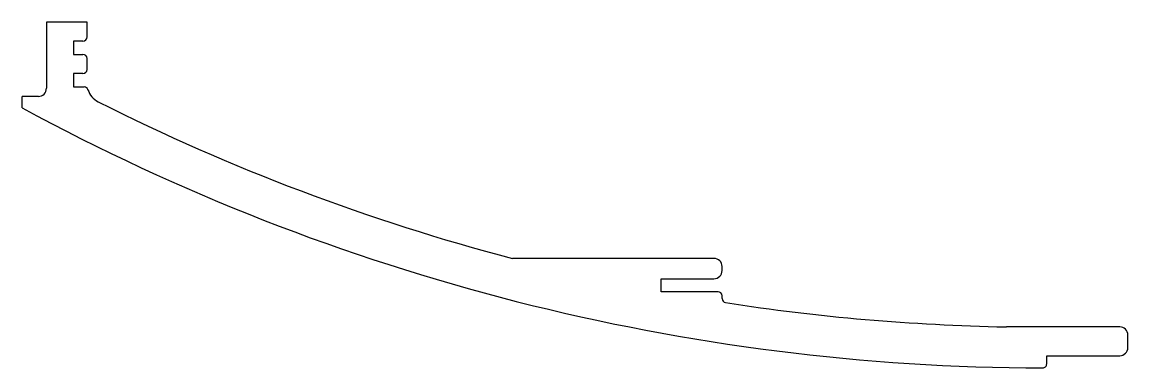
# Model space of a CAD drawing. Header units: millimetres. Extents: x -6 to 266, y -85 to 0.
import ezdxf

# ---------------------------------------------------------------- set-up
doc = ezdxf.new("R2010")
doc.units = ezdxf.units.MM

msp = doc.modelspace()

# ---------------------------------------------------------------- linework, layer by layer
at = {"color": 7, "linetype": 'Continuous', "lineweight": 25}
for p, q in [((0, 0), (0, -16.3)), ((10, 0), (0, 0)), ((10, -3.65), (10, 0)), ((9, -4.65), (6.7, -4.65)), ((6.7, -4.65), (6.7, -7.95)), ((6.7, -7.95), (9, -7.95)), ((10, -11.65), (10, -8.95)), ((9, -12.65), (6.7, -12.65)), ((6.7, -12.65), (6.7, -15.95)), ((6.7, -15.95), (9.28, -15.95)), ((-6, -21.09), (-6, -18.3)), ((-2, -18.3), (-6, -18.3)), ((164.5, -58.19), (114.83, -58.19)), ((166.5, -61.19), (166.5, -60.19)), ((151.5, -63.19), (164.5, -63.19)), ((151.5, -66.39), (151.5, -63.19)), ((165.5, -66.39), (151.5, -66.39)), ((166.5, -68.1), (166.5, -67.39)), ((264.5, -75.05), (236.6, -75.05)), ((266.5, -80.15), (266.5, -77.05)), ((246.5, -84.15), (246.5, -82.15)), ((246.5, -82.15), (264.5, -82.15))]:
    msp.add_line(p, q, dxfattribs=at)
for centre, radius, start, end in [((9, -3.65), 1, 270, 0), ((9, -8.95), 1, 0, 90), ((9, -11.65), 1, 270, 0), ((-2, -16.3), 2, 270, 0), ((9.28, -16.95), 1, 17.4691, 90), ((15, -15.14), 5, 197.4691, 243.2686), ((246.5, 444.51), 529.66, 241.5288, 269.8916), ((246.5, 444.51), 519.66, 243.2686, 255.3228), ((164.5, -60.19), 2, 0, 90), ((164.5, -61.19), 2, 270, 0), ((165.5, -67.39), 1, 0, 90), ((167.5, -68.1), 1, 180, 261.2389), ((246.5, 444.51), 519.66, 261.2389, 268.8866), ((236.6, -65.05), 10, 268.8866, 270), ((264.5, -77.05), 2, 360, 90), ((264.5, -80.15), 2, 270, 0), ((245.5, -84.15), 1, 269.8916, 0)]:
    msp.add_arc(centre, radius, start, end, dxfattribs=at)

doc.saveas('drawing.dxf')
